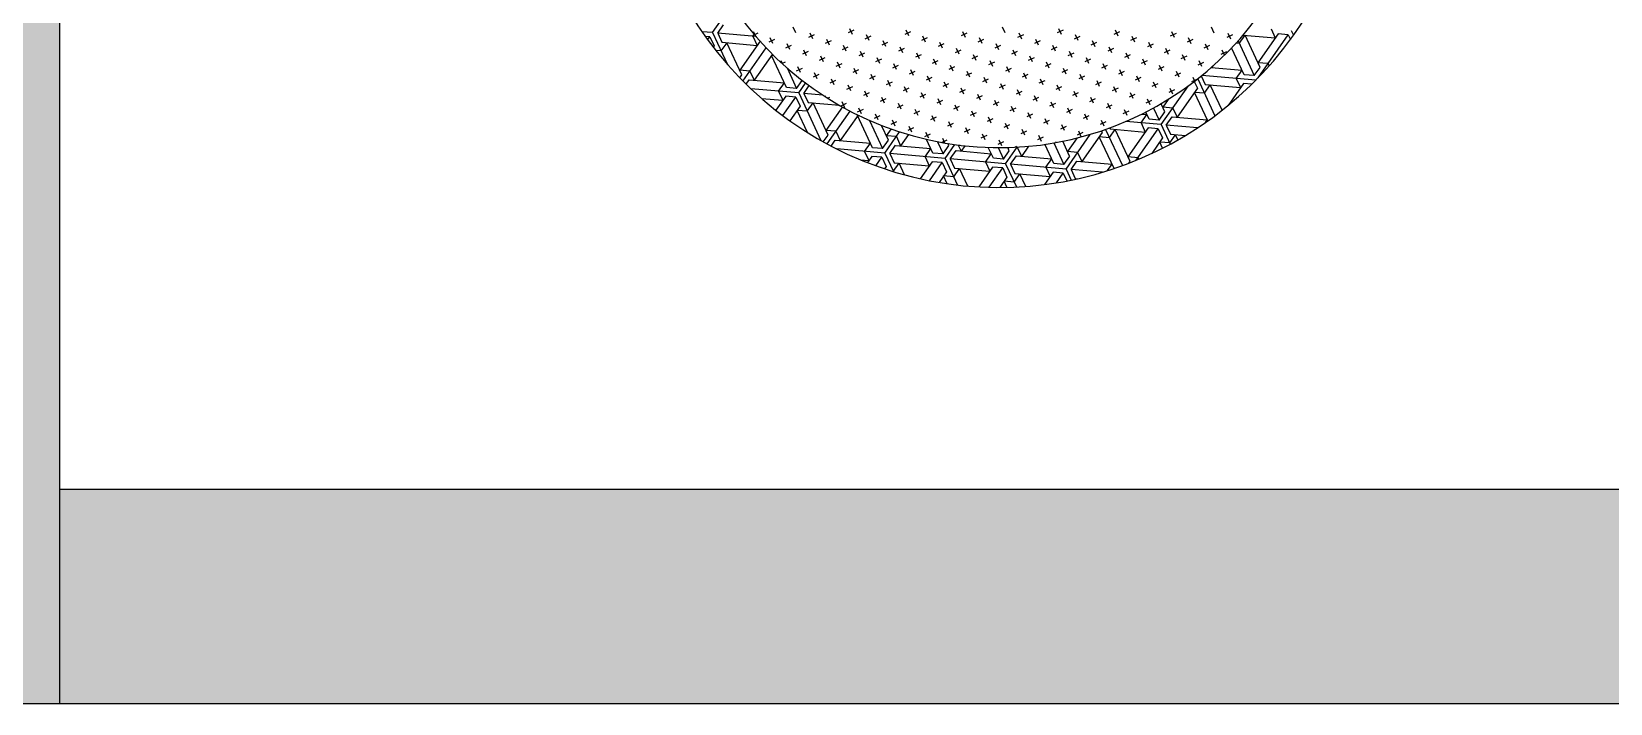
# Model space of a CAD drawing. Header units: millimetres. Extents: x -30782 to 40110, y 35885 to 73818.
# Drawn here: x -27137 to -22376, y 35885 to 37910 of the extents above; entities that cross this region are included whole.
import ezdxf

# ---------------------------------------------------------------- set-up
doc = ezdxf.new("R2010")
doc.units = ezdxf.units.MM
doc.layers.add('www.cad-blocks.net', color=7, linetype='Continuous')

# ---------------------------------------------------------------- blocks, each defined once
blk = doc.blocks.new('A$C30AE1D3B')
for p, q in [((503.7, 466.6, -685.7), (561.8, 549.5, -685.7)), ((518.9, 465.3, -685.7), (536.4, 490.2, -685.7)), ((754.7, 465.9, -685.7), (746.6, 483.2, -685.7)), ((925, 461.3, -685.7), (917, 478.5, -685.7)), ((1385.4, 465.7, -685.7), (1377.3, 483, -685.7)), ((1555.7, 461.1, -685.7), (1547.6, 478.3, -685.7)), ((2016, 465.5, -685.7), (2008, 482.8, -685.7)), ((2187.5, 478.3, -685.7), (2200.4, 450.6, -685.7)), ((503.7, 466.6, -685.7), (471.1, 469.4, -685.7)), ((495, 454.1, -685.7), (481, 455.3, -685.7)), ((488.6, 444.9, -685.7), (495, 454.1, -685.7)), ((495, 454.1, -685.7), (507.8, 426.5, -685.7)), ((503.7, 466.6, -685.7), (548.7, 370.1, -685.7)), ((518.9, 465.3, -685.7), (531.8, 437.6, -685.7)), ((633.7, 455.2, -685.7), (518.9, 465.2, -685.7)), ((529.5, 411.3, -685.7), (547, 436.3, -685.7)), ((531.8, 437.6, -685.7), (638, 428.3, -685.7)), ((592, 339.6, -685.7), (546.9, 436.3, -685.7)), ((646.6, 440.6, -685.7), (585.6, 353.4, -685.7)), ((625.2, 456, -685.7), (628.7, 461, -685.7)), ((625.2, 456, -685.7), (638, 428.3, -685.7)), ((633.4, 455.5, -685.7), (627, 469.4, -685.7)), ((639.6, 464.8, -685.7), (629.5, 460.1, -685.7)), ((690.2, 446.4, -685.7), (673, 438.3, -685.7)), ((685.6, 433.7, -685.7), (677.6, 451, -685.7)), ((736.3, 415.3, -685.7), (728.2, 432.6, -685.7)), ((809.9, 460.2, -685.7), (792.7, 452.1, -685.7)), ((805.3, 447.5, -685.7), (797.3, 464.8, -685.7)), ((860.6, 441.7, -685.7), (843.3, 433.7, -685.7)), ((856, 429.1, -685.7), (847.9, 446.3, -685.7)), ((929.6, 473.9, -685.7), (912.4, 465.9, -685.7)), ((980.3, 455.5, -685.7), (963, 447.4, -685.7)), ((975.7, 442.8, -685.7), (967.6, 460.1, -685.7)), ((1030.9, 437.1, -685.7), (1013.6, 429, -685.7)), ((1026.3, 424.4, -685.7), (1018.2, 441.7, -685.7)), ((1100, 469.3, -685.7), (1082.7, 461.2, -685.7)), ((1095.3, 456.6, -685.7), (1087.3, 473.9, -685.7)), ((1150.6, 450.8, -685.7), (1133.3, 442.8, -685.7)), ((1146, 438.2, -685.7), (1137.9, 455.5, -685.7)), ((1201.2, 432.4, -685.7), (1184, 424.4, -685.7)), ((1196.6, 419.8, -685.7), (1188.6, 437, -685.7)), ((1270.3, 464.6, -685.7), (1253, 456.6, -685.7)), ((1265.7, 452, -685.7), (1257.6, 469.2, -685.7)), ((1320.9, 446.2, -685.7), (1303.6, 438.1, -685.7)), ((1316.3, 433.5, -685.7), (1308.3, 450.8, -685.7)), ((1366.9, 415.1, -685.7), (1358.9, 432.4, -685.7)), ((1440.6, 460, -685.7), (1423.3, 451.9, -685.7)), ((1436, 447.3, -685.7), (1427.9, 464.6, -685.7)), ((1491.2, 441.5, -685.7), (1474, 433.5, -685.7)), ((1486.6, 428.9, -685.7), (1478.6, 446.1, -685.7)), ((1560.3, 473.7, -685.7), (1543, 465.7, -685.7)), ((1610.9, 455.3, -685.7), (1593.7, 447.3, -685.7)), ((1606.3, 442.7, -685.7), (1598.3, 459.9, -685.7)), ((1661.6, 436.9, -685.7), (1644.3, 428.8, -685.7)), ((1657, 424.2, -685.7), (1648.9, 441.5, -685.7)), ((1730.6, 469.1, -685.7), (1713.4, 461, -685.7)), ((1726, 456.4, -685.7), (1718, 473.7, -685.7)), ((1781.3, 450.7, -685.7), (1764, 442.6, -685.7)), ((1776.6, 438, -685.7), (1768.6, 455.3, -685.7)), ((1831.9, 432.2, -685.7), (1814.6, 424.2, -685.7)), ((1827.3, 419.6, -685.7), (1819.2, 436.8, -685.7)), ((1900.9, 464.4, -685.7), (1883.7, 456.4, -685.7)), ((1896.3, 451.8, -685.7), (1888.3, 469, -685.7)), ((1951.6, 446, -685.7), (1934.3, 438, -685.7)), ((1947, 433.3, -685.7), (1938.9, 450.6, -685.7)), ((1997.6, 414.9, -685.7), (1989.5, 432.2, -685.7)), ((2071.3, 459.8, -685.7), (2054, 451.7, -685.7)), ((2066.7, 447.1, -685.7), (2058.6, 464.4, -685.7)), ((2091.8, 433.6, -685.7), (2081.6, 434.5, -685.7)), ((2088.1, 441.7, -685.7), (2136.9, 336.9, -685.7)), ((2091.8, 433.6, -685.7), (2109.3, 458.6, -685.7)), ((2103.4, 459.1, -685.7), (2200.4, 450.6, -685.7)), ((2154.4, 361.9, -685.7), (2109.3, 458.6, -685.7)), ((2209.2, 463.1, -685.7), (2148, 375.7, -685.7)), ((2148.8, 330.8, -685.7), (2239.5, 460.5, -685.7)), ((2239.5, 460.4, -685.7), (2209.1, 463.1, -685.7)), ((2239.5, 460.5, -685.7), (2246.1, 446.2, -685.7)), ((2248.2, 472.9, -685.7), (2255, 458.5, -685.7)), ((507.9, 426.5, -685.7), (505.3, 422.8, -685.7)), ((529.5, 411.3, -685.7), (513.1, 412.7, -685.7)), ((594.9, 320.7, -685.7), (665, 420.8, -685.7)), ((683.8, 401.6, -685.7), (628.9, 323.1, -685.7)), ((726.4, 301.4, -685.7), (681.3, 398.1, -685.7)), ((687.9, 397.5, -685.7), (681.3, 398, -685.7)), ((714.1, 372.8, -685.7), (709.8, 381.9, -685.7)), ((740.9, 427.9, -685.7), (723.6, 419.9, -685.7)), ((791.5, 409.5, -685.7), (774.2, 401.5, -685.7)), ((786.9, 396.9, -685.7), (778.8, 414.1, -685.7)), ((842.1, 391.1, -685.7), (824.9, 383, -685.7)), ((837.5, 378.4, -685.7), (829.5, 395.7, -685.7)), ((911.2, 423.3, -685.7), (893.9, 415.2, -685.7)), ((906.6, 410.6, -685.7), (898.5, 427.9, -685.7)), ((961.8, 404.9, -685.7), (944.6, 396.8, -685.7)), ((957.2, 392.2, -685.7), (949.2, 409.5, -685.7)), ((1012.5, 386.4, -685.7), (995.2, 378.4, -685.7)), ((1007.9, 373.8, -685.7), (999.8, 391, -685.7)), ((1081.5, 418.6, -685.7), (1064.3, 410.6, -685.7)), ((1076.9, 406, -685.7), (1068.9, 423.2, -685.7)), ((1132.2, 400.2, -685.7), (1114.9, 392.2, -685.7)), ((1127.5, 387.6, -685.7), (1119.5, 404.8, -685.7)), ((1182.8, 381.8, -685.7), (1165.5, 373.7, -685.7)), ((1178.2, 369.1, -685.7), (1170.1, 386.4, -685.7)), ((1251.8, 414, -685.7), (1234.6, 405.9, -685.7)), ((1247.2, 401.3, -685.7), (1239.2, 418.6, -685.7)), ((1302.5, 395.6, -685.7), (1285.2, 387.5, -685.7)), ((1297.9, 382.9, -685.7), (1289.8, 400.2, -685.7)), ((1348.5, 364.5, -685.7), (1340.5, 381.7, -685.7)), ((1371.5, 427.8, -685.7), (1354.3, 419.7, -685.7)), ((1422.2, 409.3, -685.7), (1404.9, 401.3, -685.7)), ((1417.6, 396.7, -685.7), (1409.5, 413.9, -685.7)), ((1472.8, 390.9, -685.7), (1455.5, 382.9, -685.7)), ((1468.2, 378.2, -685.7), (1460.1, 395.5, -685.7)), ((1541.9, 423.1, -685.7), (1524.6, 415.1, -685.7)), ((1537.3, 410.5, -685.7), (1529.2, 427.7, -685.7)), ((1592.5, 404.7, -685.7), (1575.2, 396.6, -685.7)), ((1587.9, 392, -685.7), (1579.8, 409.3, -685.7)), ((1643.1, 386.3, -685.7), (1625.9, 378.2, -685.7)), ((1638.5, 373.6, -685.7), (1630.5, 390.9, -685.7)), ((1712.2, 418.5, -685.7), (1694.9, 410.4, -685.7)), ((1707.6, 405.8, -685.7), (1699.5, 423.1, -685.7)), ((1762.8, 400, -685.7), (1745.6, 392, -685.7)), ((1758.2, 387.4, -685.7), (1750.2, 404.6, -685.7)), ((1813.5, 381.6, -685.7), (1796.2, 373.5, -685.7)), ((1808.8, 368.9, -685.7), (1800.8, 386.2, -685.7)), ((1882.5, 413.8, -685.7), (1865.2, 405.7, -685.7)), ((1877.9, 401.1, -685.7), (1869.9, 418.4, -685.7)), ((1933.1, 395.4, -685.7), (1915.9, 387.3, -685.7)), ((1928.5, 382.7, -685.7), (1920.5, 400, -685.7)), ((1979.2, 364.3, -685.7), (1971.1, 381.6, -685.7)), ((2002.2, 427.6, -685.7), (1984.9, 419.5, -685.7)), ((2052.8, 409.1, -685.7), (2035.6, 401.1, -685.7)), ((2047.2, 398.8, -685.7), (2040.2, 413.8, -685.7)), ((2106.5, 339.6, -685.7), (2068.7, 420.7, -685.7)), ((585.5, 330.3, -685.7), (592, 339.6, -685.7)), ((616, 350.8, -685.7), (585.6, 353.4, -685.7)), ((615.9, 350.8, -685.7), (628.8, 323.2, -685.7)), ((722.4, 377.3, -685.7), (713.6, 373.2, -685.7)), ((728, 360.3, -685.7), (756.7, 298.7, -685.7)), ((773.1, 358.9, -685.7), (755.8, 350.8, -685.7)), ((768.5, 346.2, -685.7), (760.4, 363.5, -685.7)), ((823.7, 340.5, -685.7), (806.4, 332.4, -685.7)), ((819.1, 327.8, -685.7), (811.1, 345.1, -685.7)), ((892.8, 372.7, -685.7), (875.5, 364.6, -685.7)), ((888.2, 360, -685.7), (880.1, 377.3, -685.7)), ((943.4, 354.2, -685.7), (926.1, 346.2, -685.7)), ((938.8, 341.6, -685.7), (930.7, 358.8, -685.7)), ((994, 335.8, -685.7), (976.8, 327.8, -685.7)), ((989.4, 323.1, -685.7), (981.4, 340.4, -685.7)), ((1063.1, 368, -685.7), (1045.8, 360, -685.7)), ((1058.5, 355.4, -685.7), (1050.4, 372.6, -685.7)), ((1113.7, 349.6, -685.7), (1096.5, 341.5, -685.7)), ((1109.1, 336.9, -685.7), (1101.1, 354.2, -685.7)), ((1159.8, 318.5, -685.7), (1151.7, 335.8, -685.7)), ((1233.4, 363.4, -685.7), (1216.2, 355.3, -685.7)), ((1228.8, 350.7, -685.7), (1220.8, 368, -685.7)), ((1284.1, 344.9, -685.7), (1266.8, 336.9, -685.7)), ((1279.4, 332.3, -685.7), (1271.4, 349.5, -685.7)), ((1353.1, 377.1, -685.7), (1335.8, 369.1, -685.7)), ((1403.7, 358.7, -685.7), (1386.5, 350.7, -685.7)), ((1399.1, 346, -685.7), (1391.1, 363.3, -685.7)), ((1454.4, 340.3, -685.7), (1437.1, 332.2, -685.7)), ((1449.8, 327.6, -685.7), (1441.7, 344.9, -685.7)), ((1523.4, 372.5, -685.7), (1506.2, 364.4, -685.7)), ((1518.8, 359.8, -685.7), (1510.8, 377.1, -685.7)), ((1574.1, 354, -685.7), (1556.8, 346, -685.7)), ((1569.5, 341.4, -685.7), (1561.4, 358.7, -685.7)), ((1624.7, 335.6, -685.7), (1607.4, 327.6, -685.7)), ((1620.1, 323, -685.7), (1612, 340.2, -685.7)), ((1693.8, 367.8, -685.7), (1676.5, 359.8, -685.7)), ((1689.2, 355.2, -685.7), (1681.1, 372.4, -685.7)), ((1744.4, 349.4, -685.7), (1727.1, 341.3, -685.7)), ((1739.8, 336.7, -685.7), (1731.7, 354, -685.7)), ((1790.4, 318.3, -685.7), (1782.4, 335.6, -685.7)), ((1864.1, 363.2, -685.7), (1846.8, 355.1, -685.7)), ((1859.5, 350.5, -685.7), (1851.4, 367.8, -685.7)), ((1914.7, 344.7, -685.7), (1897.5, 336.7, -685.7)), ((1910.1, 332.1, -685.7), (1902.1, 349.3, -685.7)), ((1983.8, 376.9, -685.7), (1966.5, 368.9, -685.7)), ((1977.1, 336.2, -685.7), (1989.2, 310.1, -685.7)), ((2141.4, 323.3, -685.7), (1978.8, 337.5, -685.7)), ((2007.1, 361.5, -685.7), (2100.1, 353.4, -685.7)), ((2008.4, 362.7, -685.7), (2009, 361.4, -685.7)), ((2012.4, 366.2, -685.7), (2009, 361.4, -685.7)), ((2082.6, 328.4, -685.7), (2100.1, 353.4, -685.7)), ((2136.9, 336.9, -685.7), (2106.6, 339.6, -685.7)), ((2136.9, 336.9, -685.7), (2154.4, 361.9, -685.7)), ((2178.3, 373.1, -685.7), (2148, 375.7, -685.7)), ((2178.3, 373.1, -685.7), (2181.5, 366.2, -685.7)), ((604.4, 311.3, -685.7), (613.7, 324.5, -685.7)), ((613.7, 324.5, -685.7), (719.9, 315.2, -685.7)), ((763.2, 284.9, -685.7), (618.7, 297.5, -685.7)), ((702.4, 290.2, -685.7), (715.3, 262.6, -685.7)), ((702.5, 290.2, -685.7), (719.9, 315.2, -685.7)), ((756.7, 298.7, -685.7), (726.4, 301.3, -685.7)), ((756.7, 298.7, -685.7), (773.6, 322.8, -685.7)), ((763.2, 284.9, -685.7), (784.1, 314.7, -685.7)), ((778.4, 283.6, -685.7), (794.7, 306.9, -685.7)), ((874.3, 322, -685.7), (857.1, 314, -685.7)), ((869.7, 309.4, -685.7), (861.7, 326.6, -685.7)), ((925, 303.6, -685.7), (907.7, 295.6, -685.7)), ((920.4, 290.9, -685.7), (912.3, 308.2, -685.7)), ((971, 272.5, -685.7), (962.9, 289.8, -685.7)), ((1044.7, 317.4, -685.7), (1027.4, 309.3, -685.7)), ((1040.1, 304.7, -685.7), (1032, 322, -685.7)), ((1095.3, 298.9, -685.7), (1078, 290.9, -685.7)), ((1090.7, 286.3, -685.7), (1082.6, 303.6, -685.7)), ((1164.4, 331.2, -685.7), (1147.1, 323.1, -685.7)), ((1215, 312.7, -685.7), (1197.7, 304.7, -685.7)), ((1210.4, 300.1, -685.7), (1202.3, 317.3, -685.7)), ((1265.6, 294.3, -685.7), (1248.4, 286.2, -685.7)), ((1261, 281.6, -685.7), (1253, 298.9, -685.7)), ((1334.7, 326.5, -685.7), (1317.4, 318.4, -685.7)), ((1330.1, 313.8, -685.7), (1322, 331.1, -685.7)), ((1385.3, 308.1, -685.7), (1368.1, 300, -685.7)), ((1380.7, 295.4, -685.7), (1372.7, 312.7, -685.7)), ((1435.9, 289.6, -685.7), (1418.7, 281.6, -685.7)), ((1431.3, 277, -685.7), (1423.3, 294.2, -685.7)), ((1505, 321.8, -685.7), (1487.7, 313.8, -685.7)), ((1500.4, 309.2, -685.7), (1492.4, 326.5, -685.7)), ((1555.6, 303.4, -685.7), (1538.4, 295.4, -685.7)), ((1551, 290.8, -685.7), (1543, 308, -685.7)), ((1601.7, 272.3, -685.7), (1593.6, 289.6, -685.7)), ((1675.3, 317.2, -685.7), (1658.1, 309.1, -685.7)), ((1670.7, 304.5, -685.7), (1662.7, 321.8, -685.7)), ((1726, 298.8, -685.7), (1708.7, 290.7, -685.7)), ((1721.4, 286.1, -685.7), (1713.3, 303.4, -685.7)), ((1795, 331, -685.7), (1777.8, 322.9, -685.7)), ((1845.7, 312.5, -685.7), (1828.4, 304.5, -685.7)), ((1841.1, 299.9, -685.7), (1833, 317.1, -685.7)), ((1856.3, 189.3, -685.7), (1938.2, 306.3, -685.7)), ((1896.3, 294.1, -685.7), (1879, 286.1, -685.7)), ((1891.7, 281.5, -685.7), (1883.6, 298.7, -685.7)), ((1965.3, 299, -685.7), (1904.1, 211.6, -685.7)), ((1963.8, 325.6, -685.7), (1948.1, 318.3, -685.7)), ((1957.5, 320.7, -685.7), (1952.7, 330.9, -685.7)), ((1955.8, 319.4, -685.7), (1965.3, 299, -685.7)), ((1996.7, 200.5, -685.7), (1956.6, 286.5, -685.7)), ((1986.9, 283.8, -685.7), (1956.6, 286.5, -685.7)), ((1966.5, 327.7, -685.7), (2018.4, 216.3, -685.7)), ((1987, 283.8, -685.7), (2004.4, 308.8, -685.7)), ((1989.2, 310.1, -685.7), (2095.5, 300.8, -685.7)), ((2039.9, 232.7, -685.7), (2004.4, 308.8, -685.7)), ((2104.3, 313.3, -685.7), (2058.1, 247.4, -685.7)), ((2082.6, 328.4, -685.7), (2095.5, 300.8, -685.7)), ((2129.1, 311.1, -685.7), (2104.3, 313.3, -685.7)), ((651, 268.2, -685.7), (715.3, 262.6, -685.7)), ((724.1, 275.1, -685.7), (694.2, 232.4, -685.7)), ((715.2, 216.4, -685.7), (754.4, 272.4, -685.7)), ((754.4, 272.4, -685.7), (724.1, 275.1, -685.7)), ((767.3, 244.8, -685.7), (736.6, 200.9, -685.7)), ((754.4, 272.4, -685.7), (767.3, 244.8, -685.7)), ((763.2, 284.9, -685.7), (830.1, 141.4, -685.7)), ((778.3, 283.6, -685.7), (791.2, 255.9, -685.7)), ((835.6, 278.5, -685.7), (778.4, 283.6, -685.7)), ((789, 229.6, -685.7), (806.4, 254.6, -685.7)), ((791.2, 255.9, -685.7), (886.1, 247.6, -685.7)), ((851.5, 157.9, -685.7), (806.4, 254.6, -685.7)), ((844.9, 272.5, -685.7), (843.3, 276, -685.7)), ((894.8, 242.7, -685.7), (845.1, 171.7, -685.7)), ((855.9, 271.4, -685.7), (850.6, 268.9, -685.7)), ((906.5, 253, -685.7), (890.1, 245.3, -685.7)), ((901.9, 240.3, -685.7), (893.9, 257.6, -685.7)), ((952.6, 221.9, -685.7), (944.5, 239.1, -685.7)), ((975.6, 285.2, -685.7), (958.3, 277.1, -685.7)), ((1026.2, 266.7, -685.7), (1009, 258.7, -685.7)), ((1021.6, 254.1, -685.7), (1013.6, 271.4, -685.7)), ((1076.9, 248.3, -685.7), (1059.6, 240.3, -685.7)), ((1072.3, 235.7, -685.7), (1064.2, 252.9, -685.7)), ((1145.9, 280.5, -685.7), (1128.7, 272.5, -685.7)), ((1141.3, 267.9, -685.7), (1133.3, 285.1, -685.7)), ((1196.6, 262.1, -685.7), (1179.3, 254, -685.7)), ((1192, 249.4, -685.7), (1183.9, 266.7, -685.7)), ((1247.2, 243.7, -685.7), (1229.9, 235.6, -685.7)), ((1242.6, 231, -685.7), (1234.5, 248.3, -685.7)), ((1316.3, 275.9, -685.7), (1299, 267.8, -685.7)), ((1311.6, 263.2, -685.7), (1303.6, 280.5, -685.7)), ((1366.9, 257.4, -685.7), (1349.6, 249.4, -685.7)), ((1362.3, 244.8, -685.7), (1354.2, 262, -685.7)), ((1417.5, 239, -685.7), (1400.3, 231, -685.7)), ((1412.9, 226.4, -685.7), (1404.9, 243.6, -685.7)), ((1486.6, 271.2, -685.7), (1469.3, 263.2, -685.7)), ((1482, 258.6, -685.7), (1473.9, 275.8, -685.7)), ((1537.2, 252.8, -685.7), (1519.9, 244.7, -685.7)), ((1532.6, 240.1, -685.7), (1524.6, 257.4, -685.7)), ((1583.2, 221.7, -685.7), (1575.2, 239, -685.7)), ((1606.3, 285, -685.7), (1589, 276.9, -685.7)), ((1656.9, 266.6, -685.7), (1639.6, 258.5, -685.7)), ((1652.3, 253.9, -685.7), (1644.2, 271.2, -685.7)), ((1707.5, 248.1, -685.7), (1690.3, 240.1, -685.7)), ((1702.9, 235.5, -685.7), (1694.9, 252.7, -685.7)), ((1776.6, 280.3, -685.7), (1759.3, 272.3, -685.7)), ((1772, 267.7, -685.7), (1763.9, 284.9, -685.7)), ((1827.2, 261.9, -685.7), (1810, 253.9, -685.7)), ((1822.6, 249.2, -685.7), (1814.6, 266.5, -685.7)), ((1832.9, 239.4, -685.7), (1849.8, 203.1, -685.7)), ((1867.3, 228, -685.7), (1856, 252.4, -685.7)), ((1877.3, 265.3, -685.7), (1860.9, 241.9, -685.7)), ((1891.2, 239.2, -685.7), (1860.9, 241.8, -685.7)), ((1891.2, 239.2, -685.7), (1904.1, 211.6, -685.7)), ((789.8, 165.4, -685.7), (758.6, 232.3, -685.7)), ((788.9, 229.6, -685.7), (758.6, 232.3, -685.7)), ((848.8, 131.1, -685.7), (918.2, 230.1, -685.7)), ((942, 218.1, -685.7), (888.3, 141.5, -685.7)), ((957.2, 234.5, -685.7), (939.9, 226.5, -685.7)), ((985.8, 119.7, -685.7), (940.8, 216.4, -685.7)), ((946.6, 215.8, -685.7), (940.8, 216.3, -685.7)), ((976.6, 202, -685.7), (1016.2, 117, -685.7)), ((1007.8, 216.1, -685.7), (990.5, 208.1, -685.7)), ((1003.2, 203.5, -685.7), (995.2, 220.7, -685.7)), ((1058.4, 197.7, -685.7), (1041.2, 189.6, -685.7)), ((1053.8, 185, -685.7), (1045.8, 202.3, -685.7)), ((1127.5, 229.9, -685.7), (1110.2, 221.8, -685.7)), ((1122.9, 217.2, -685.7), (1114.8, 234.5, -685.7)), ((1178.1, 211.5, -685.7), (1160.9, 203.4, -685.7)), ((1173.5, 198.8, -685.7), (1165.5, 216.1, -685.7)), ((1228.8, 193, -685.7), (1211.5, 185, -685.7)), ((1224.2, 180.4, -685.7), (1216.1, 197.6, -685.7)), ((1297.8, 225.2, -685.7), (1280.6, 217.2, -685.7)), ((1293.2, 212.6, -685.7), (1285.2, 229.8, -685.7)), ((1348.5, 206.8, -685.7), (1331.2, 198.8, -685.7)), ((1343.9, 194.1, -685.7), (1335.8, 211.4, -685.7)), ((1394.5, 175.7, -685.7), (1386.4, 193, -685.7)), ((1468.2, 220.6, -685.7), (1450.9, 212.5, -685.7)), ((1463.5, 207.9, -685.7), (1455.5, 225.2, -685.7)), ((1518.8, 202.2, -685.7), (1501.5, 194.1, -685.7)), ((1514.2, 189.5, -685.7), (1506.1, 206.8, -685.7)), ((1587.8, 234.4, -685.7), (1570.6, 226.3, -685.7)), ((1638.5, 215.9, -685.7), (1621.2, 207.9, -685.7)), ((1633.9, 203.3, -685.7), (1625.8, 220.5, -685.7)), ((1689.1, 197.5, -685.7), (1671.8, 189.4, -685.7)), ((1684.5, 184.8, -685.7), (1676.4, 202.1, -685.7)), ((1758.2, 229.7, -685.7), (1740.9, 221.7, -685.7)), ((1753.6, 217, -685.7), (1745.5, 234.3, -685.7)), ((1856.3, 189.2, -685.7), (1749.3, 198.6, -685.7)), ((1795.5, 194.6, -685.7), (1808.4, 167, -685.7)), ((1795.6, 194.6, -685.7), (1813.1, 219.5, -685.7)), ((1797.5, 220.9, -685.7), (1813, 219.5, -685.7)), ((1819.5, 205.7, -685.7), (1809.6, 227, -685.7)), ((1849.8, 203.1, -685.7), (1819.5, 205.7, -685.7)), ((1849.9, 203.1, -685.7), (1867.3, 228, -685.7)), ((1871.5, 187.9, -685.7), (1889, 212.9, -685.7)), ((1888.9, 212.9, -685.7), (1995.2, 203.6, -685.7)), ((1989.6, 195.5, -685.7), (1995.2, 203.6, -685.7)), ((837.2, 137.4, -685.7), (851.5, 157.9, -685.7)), ((875.4, 169.1, -685.7), (845.1, 171.7, -685.7)), ((875.4, 169.1, -685.7), (888.3, 141.5, -685.7)), ((1033.7, 142, -685.7), (1012.7, 187, -685.7)), ((1022.7, 103.2, -685.7), (1067.6, 167.4, -685.7)), ((1057.6, 153.1, -685.7), (1027.2, 155.8, -685.7)), ((1041.6, 176.2, -685.7), (1027.3, 155.8, -685.7)), ((1057.6, 153.2, -685.7), (1070.5, 125.5, -685.7)), ((1094.1, 159.2, -685.7), (1070.5, 125.5, -685.7)), ((1109.1, 179.3, -685.7), (1091.8, 171.2, -685.7)), ((1104.5, 166.6, -685.7), (1096.4, 183.9, -685.7)), ((1159.7, 160.8, -685.7), (1142.4, 152.8, -685.7)), ((1155.1, 148.2, -685.7), (1147, 165.4, -685.7)), ((1168, 103.7, -685.7), (1148.9, 144.8, -685.7)), ((1203.8, 133.8, -685.7), (1197.7, 147, -685.7)), ((1279.4, 174.6, -685.7), (1262.1, 166.6, -685.7)), ((1274.8, 161.9, -685.7), (1266.7, 179.2, -685.7)), ((1330, 156.2, -685.7), (1312.8, 148.1, -685.7)), ((1325.4, 143.5, -685.7), (1317.4, 160.8, -685.7)), ((1399.1, 188.4, -685.7), (1381.8, 180.3, -685.7)), ((1449.7, 169.9, -685.7), (1432.5, 161.9, -685.7)), ((1445.1, 157.3, -685.7), (1437.1, 174.6, -685.7)), ((1500.4, 151.5, -685.7), (1483.1, 143.5, -685.7)), ((1495.7, 138.9, -685.7), (1487.7, 156.1, -685.7)), ((1569.4, 183.7, -685.7), (1552.2, 175.7, -685.7)), ((1564.8, 171.1, -685.7), (1556.8, 188.3, -685.7)), ((1569.2, 55.4, -685.7), (1642.5, 160, -685.7)), ((1602.6, 149.1, -685.7), (1573.8, 108, -685.7)), ((1620, 165.3, -685.7), (1602.8, 157.2, -685.7)), ((1615.4, 152.6, -685.7), (1607.4, 169.9, -685.7)), ((1678.3, 165.1, -685.7), (1617.1, 77.7, -685.7)), ((1699.9, 149.9, -685.7), (1669.5, 152.6, -685.7)), ((1714.2, 56.8, -685.7), (1669.5, 152.6, -685.7)), ((1675.7, 170.5, -685.7), (1678.2, 165.1, -685.7)), ((1688.3, 174.8, -685.7), (1739.2, 65.6, -685.7)), ((1699.9, 150, -685.7), (1717.4, 174.9, -685.7)), ((1700.7, 179.3, -685.7), (1702.2, 176.3, -685.7)), ((1702.2, 176.2, -685.7), (1808.4, 166.9, -685.7)), ((1762.4, 78.2, -685.7), (1717.3, 174.9, -685.7)), ((1817.2, 179.4, -685.7), (1756, 92, -685.7)), ((1781.1, 81.8, -685.7), (1847.6, 176.8, -685.7)), ((1847.5, 176.8, -685.7), (1817.2, 179.4, -685.7)), ((1860.4, 149.2, -685.7), (1827.6, 102.2, -685.7)), ((1847.5, 176.8, -685.7), (1860.4, 149.2, -685.7)), ((1856.3, 189.3, -685.7), (1883.7, 130.4, -685.7)), ((1871.5, 187.9, -685.7), (1884.3, 160.3, -685.7)), ((1966.1, 179.6, -685.7), (1871.5, 187.9, -685.7)), ((1882.1, 134, -685.7), (1899.5, 159, -685.7)), ((1884.3, 160.3, -685.7), (1929.2, 156.4, -685.7)), ((1906.9, 143.2, -685.7), (1899.5, 159, -685.7)), ((860.6, 124.8, -685.7), (873.1, 142.8, -685.7)), ((873.1, 142.8, -685.7), (979.4, 133.5, -685.7)), ((1022.6, 103.2, -685.7), (878, 115.9, -685.7)), ((961.9, 108.5, -685.7), (979.4, 133.5, -685.7)), ((961.9, 108.5, -685.7), (974.8, 80.9, -685.7)), ((1016.2, 117, -685.7), (985.8, 119.7, -685.7)), ((1016.2, 117, -685.7), (1033.7, 142, -685.7)), ((1022.6, 103.2, -685.7), (1048.6, 47.5, -685.7)), ((1037.8, 101.9, -685.7), (1055.3, 126.9, -685.7)), ((1204.8, 87.3, -685.7), (1037.8, 101.9, -685.7)), ((1037.8, 101.9, -685.7), (1050.7, 74.3, -685.7)), ((1055.3, 126.8, -685.7), (1161.6, 117.5, -685.7)), ((1144.1, 92.6, -685.7), (1161.6, 117.6, -685.7)), ((1198.4, 101.1, -685.7), (1168, 103.7, -685.7)), ((1181.2, 137.9, -685.7), (1198.4, 101.1, -685.7)), ((1210.3, 142.4, -685.7), (1195.2, 135.3, -685.7)), ((1198.4, 101.1, -685.7), (1215.9, 126.1, -685.7)), ((1204.8, 87.3, -685.7), (1234.2, 129.1, -685.7)), ((1215.9, 126.1, -685.7), (1213, 132.3, -685.7)), ((1220, 85.9, -685.7), (1237.5, 110.9, -685.7)), ((1237.5, 110.9, -685.7), (1343.8, 101.6, -685.7)), ((1244.2, 127.8, -685.7), (1252.7, 109.6, -685.7)), ((1249, 127.2, -685.7), (1248.3, 128.6, -685.7)), ((1263.8, 125.5, -685.7), (1252.7, 109.6, -685.7)), ((1326.3, 76.6, -685.7), (1343.8, 101.6, -685.7)), ((1350.2, 87.8, -685.7), (1334.9, 120.5, -685.7)), ((1380.7, 137.7, -685.7), (1363.4, 129.7, -685.7)), ((1364.3, 120, -685.7), (1380.6, 85.2, -685.7)), ((1376.1, 125.1, -685.7), (1368, 142.4, -685.7)), ((1380.6, 85.1, -685.7), (1398.1, 110.1, -685.7)), ((1387, 71.3, -685.7), (1422.2, 121.6, -685.7)), ((1398.1, 110.1, -685.7), (1393.3, 120.4, -685.7)), ((1419.8, 121.4, -685.7), (1418.6, 123.9, -685.7)), ((1422, 121.3, -685.7), (1419.8, 121.4, -685.7)), ((1422, 121.3, -685.7), (1434.9, 93.7, -685.7)), ((1456.2, 124.1, -685.7), (1434.9, 93.6, -685.7)), ((1532.4, 71.9, -685.7), (1505.3, 129.9, -685.7)), ((1532.4, 134.2, -685.7), (1562.8, 69.2, -685.7)), ((1539.4, 135.5, -685.7), (1538.3, 137.7, -685.7)), ((1580.2, 94.2, -685.7), (1559.2, 139.3, -685.7)), ((1604.2, 105.3, -685.7), (1573.8, 108, -685.7)), ((1604.2, 105.3, -685.7), (1617, 77.7, -685.7)), ((1860.3, 118.2, -685.7), (1851.7, 136.7, -685.7)), ((1882, 134, -685.7), (1851.7, 136.7, -685.7)), ((949.6, 83.1, -685.7), (974.8, 80.9, -685.7)), ((983.6, 93.4, -685.7), (970.5, 74.7, -685.7)), ((1013.9, 90.7, -685.7), (983.5, 93.4, -685.7)), ((996, 65.1, -685.7), (1013.9, 90.7, -685.7)), ((1013.9, 90.7, -685.7), (1026.8, 63.1, -685.7)), ((1026.8, 63.1, -685.7), (1021.9, 56.1, -685.7)), ((1048.4, 47.9, -685.7), (1046.7, 48.1, -685.7)), ((1048.4, 48, -685.7), (1065.9, 72.9, -685.7)), ((1050.7, 74.2, -685.7), (1157, 64.9, -685.7)), ((1082.3, 37.8, -685.7), (1065.9, 72.9, -685.7)), ((1165.7, 77.4, -685.7), (1129.8, 26.1, -685.7)), ((1144.1, 92.6, -685.7), (1157, 65, -685.7)), ((1157.9, 20.2, -685.7), (1196.1, 74.8, -685.7)), ((1196.1, 74.8, -685.7), (1165.7, 77.4, -685.7)), ((1196.1, 74.8, -685.7), (1209, 47.2, -685.7)), ((1204.8, 87.3, -685.7), (1242.2, 7.2, -685.7)), ((1220, 86, -685.7), (1232.9, 58.3, -685.7)), ((1387, 71.3, -685.7), (1220, 85.9, -685.7)), ((1230.6, 32, -685.7), (1248.1, 57, -685.7)), ((1232.9, 58.3, -685.7), (1339.2, 49, -685.7)), ((1272.8, 4.1, -685.7), (1248.1, 57, -685.7)), ((1347.9, 61.5, -685.7), (1306, 1.7, -685.7)), ((1326.3, 76.7, -685.7), (1339.2, 49, -685.7)), ((1337.4, 0.4, -685.7), (1378.3, 58.9, -685.7)), ((1378.3, 58.8, -685.7), (1347.9, 61.5, -685.7)), ((1380.6, 85.1, -685.7), (1350.2, 87.8, -685.7)), ((1378.3, 58.9, -685.7), (1391.1, 31.2, -685.7)), ((1387, 71.3, -685.7), (1419.7, 1.3, -685.7)), ((1402.2, 70, -685.7), (1419.7, 95, -685.7)), ((1402.2, 70, -685.7), (1415.1, 42.4, -685.7)), ((1569.2, 55.4, -685.7), (1402.2, 70, -685.7)), ((1419.7, 95, -685.7), (1526, 85.7, -685.7)), ((1508.5, 60.7, -685.7), (1526, 85.7, -685.7)), ((1508.5, 60.7, -685.7), (1521.3, 33.1, -685.7)), ((1562.8, 69.2, -685.7), (1532.4, 71.8, -685.7)), ((1562.8, 69.2, -685.7), (1580.3, 94.2, -685.7)), ((1569.2, 55.4, -685.7), (1584.8, 22, -685.7)), ((1584.4, 54.1, -685.7), (1601.9, 79, -685.7)), ((1584.4, 54.1, -685.7), (1597.3, 26.4, -685.7)), ((1679.3, 45.7, -685.7), (1584.4, 54.1, -685.7)), ((1601.9, 79, -685.7), (1708.1, 69.7, -685.7)), ((1694.7, 50.5, -685.7), (1708.2, 69.7, -685.7)), ((1786.3, 89.4, -685.7), (1756, 92, -685.7)), ((1758.7, 72.9, -685.7), (1762.4, 78.2, -685.7)), ((1786.3, 89.4, -685.7), (1788.5, 84.9, -685.7)), ((1209, 47.2, -685.7), (1186.5, 15, -685.7)), ((1211.2, 11.2, -685.7), (1200.2, 34.7, -685.7)), ((1230.6, 32, -685.7), (1200.2, 34.7, -685.7)), ((1391.2, 31.2, -685.7), (1369.3, 0, -685.7)), ((1391, 0.3, -685.7), (1382.4, 18.7, -685.7)), ((1412.8, 16.1, -685.7), (1382.4, 18.7, -685.7)), ((1412.8, 16.1, -685.7), (1430.3, 41.1, -685.7)), ((1415.1, 42.4, -685.7), (1521.4, 33.1, -685.7)), ((1448, 3, -685.7), (1430.3, 41.1, -685.7)), ((1530.1, 45.6, -685.7), (1504.3, 8.7, -685.7)), ((1560.5, 42.9, -685.7), (1530.1, 45.6, -685.7)), ((1540.1, 13.9, -685.7), (1560.5, 42.9, -685.7)), ((1560.5, 42.9, -685.7), (1571.4, 19.4, -685.7)), ((1597.3, 26.4, -685.7), (1603.1, 25.9, -685.7))]:
    blk.add_line(p, q)
for radius, start, end in [(1089.4, 168.469, 338.3492), (969.4, 168.0362, 346.8505)]:
    blk.add_arc((1366.9, 1089.4, -685.7), radius, start, end)
blk = doc.blocks.new('format')
at = {"true_color": 0x444444}
blk.add_hatch(color=250, dxfattribs=at).paths.add_polyline_path([(-30781.7, 35884.5), (-27052.7, 35884.5), (-27052.7, 73818), (-30781.7, 73818)])
h = blk.add_hatch(color=256)
h.set_gradient(color1=(68, 68, 68), color2=(84, 109, 142), tint=1)
h.paths.add_polyline_path([(-27052.7, 36530.7), (-27052.7, 35884.5), (40110.2, 35884.5), (40110.2, 36530.7)])
blk.add_line((-27052.7, 73818), (-27052.7, 35884.5))
at = {"color": 250, "true_color": 0x444444}
for p in [(-27052.7, 73818), (-30781.7, 35884.5)]:
    blk.add_line(p, (-27052.7, 35884.5), dxfattribs=at)
at = {"color": 155, "true_color": 0x546d8e}
for p, q in [((-27052.7, 36530.7), (40110.2, 36530.7)), ((-27052.7, 35884.5), (40110.2, 35884.5))]:
    blk.add_line(p, q, dxfattribs=at)

msp = doc.modelspace()

# ---------------------------------------------------------------- block references
msp.add_blockref('A$C30AE1D3B', (-25586.7, 37440.2))
at = {"layer": 'www.cad-blocks.net'}
msp.add_blockref('format', (0, 0), dxfattribs=at)

doc.saveas('drawing.dxf')
